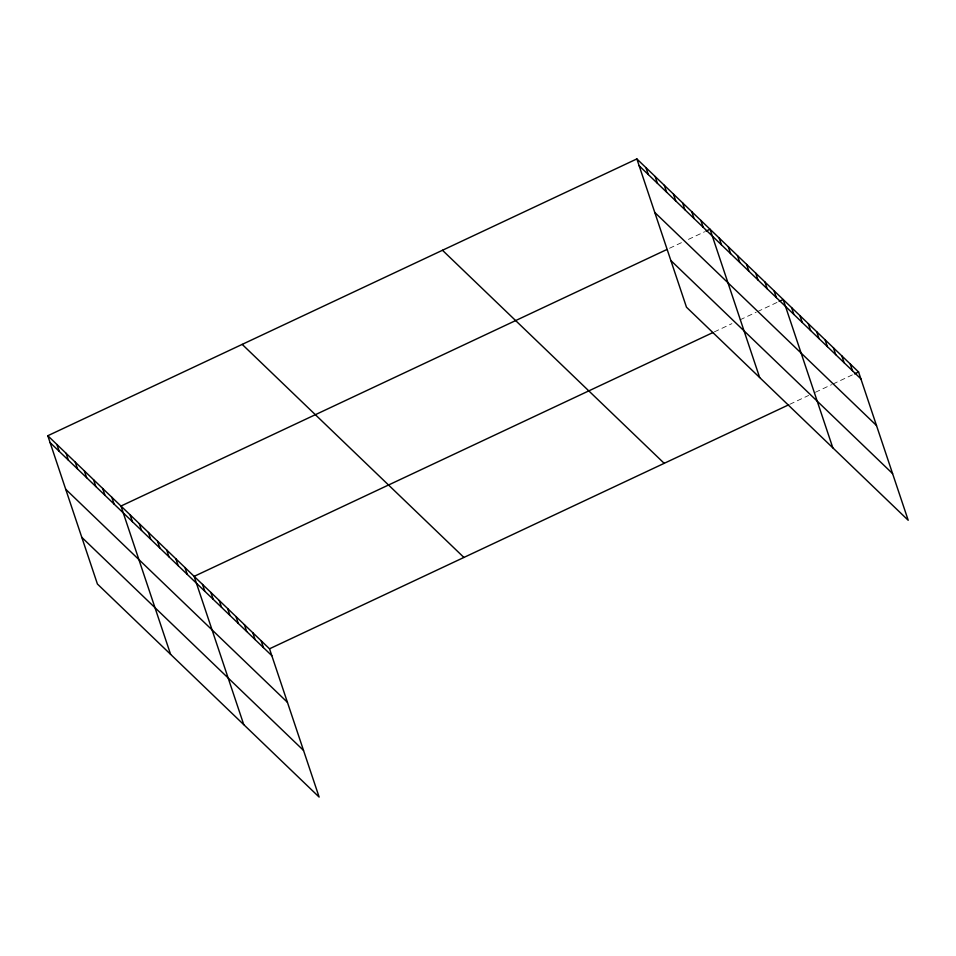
<?xml version="1.0" encoding="UTF-8"?>
<svg xmlns="http://www.w3.org/2000/svg" width="956" height="956" viewBox="0 0 956 956"><rect width="100%" height="100%" fill="white"/><g stroke="black" fill="none" stroke-linecap="round" stroke-linejoin="round"><path stroke-width="0.72" stroke-dasharray="4.78 3.58" d="M669.535 248.261L681.688 242.549M688.428 239.382L704.632 231.77M714.347 331.887L731.902 323.642M740.004 319.842L756.196 312.23M757.546 311.596L777.802 302.072M789.74 404.328L808.633 395.449M815.384 392.283L831.589 384.671M832.939 384.037L853.182 374.513"/><path stroke-width="1.43" d="M47.8 435.733L269.52 648.801L319.137 797.077L97.416 584.02L47.8 435.733L636.863 158.923L858.584 371.98L908.2 520.267L686.48 307.199L636.863 158.923M666.834 249.528L120.97 506.047L170.586 654.334M705.982 231.137L710.033 229.225L759.65 377.512M712.997 332.521L194.14 576.36L243.756 724.636M779.152 301.439L783.203 299.539L832.819 447.826M269.52 648.801L788.389 404.962M854.533 373.88L858.584 371.98M639.158 165.77L860.878 378.827M654.776 212.447L876.497 425.504M670.861 260.534L892.581 473.59M442.473 250.269L664.193 463.325M242.191 344.387L463.911 557.444M50.094 442.58L271.815 655.649M65.713 489.257L287.433 702.325M81.798 537.344L303.518 750.412M850.207 363.925L852.501 370.785M841.83 355.883L844.124 362.73M833.453 347.829L835.747 354.688M825.076 339.786L827.37 346.634M816.699 331.732L818.993 338.579M808.322 323.69L810.616 330.537M799.957 315.635L802.239 322.483M791.58 307.593L793.862 314.44M774.049 290.755L776.344 297.603M764.908 281.96L767.202 288.808M755.766 273.177L758.048 280.024M746.612 264.382L748.907 271.229M737.47 255.599L739.765 262.446M728.329 246.803L730.611 253.651M719.175 238.02L721.469 244.867M700.891 220.442L703.174 227.289M691.738 211.646L694.032 218.506M682.596 202.863L684.89 209.711M673.442 194.068L675.737 200.927M664.301 185.285L666.595 192.132M655.159 176.501L657.453 183.349M646.005 167.706L648.299 174.554M261.143 640.747L263.438 647.594M252.766 632.693L255.061 639.552M244.389 624.65L246.684 631.498M236.013 616.596L238.307 623.455M227.636 608.554L229.93 615.401M219.259 600.499L221.553 607.359M210.894 592.457L213.176 599.304M202.517 584.403L204.799 591.25M184.986 567.565L187.28 574.413M175.844 558.782L178.139 565.629M166.703 549.987L168.985 556.834M157.549 541.204L159.843 548.051M148.407 532.408L150.701 539.268M139.265 523.625L141.548 530.472M130.112 514.83L132.406 521.689M111.816 497.251L114.111 504.111M102.674 488.468L104.969 495.316M93.533 479.685L95.827 486.532M84.379 470.89L86.673 477.737M75.237 462.106L77.532 468.954M66.095 453.311L68.39 460.159M56.942 444.528L59.236 451.375"/></g></svg>
